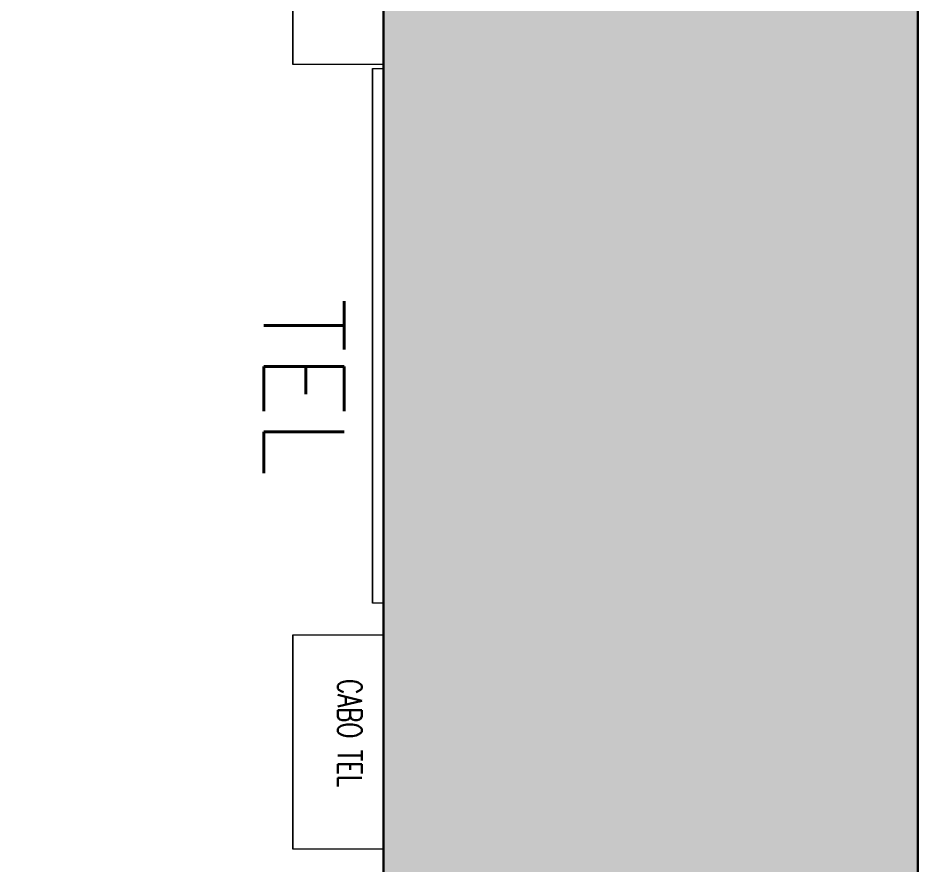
# Model space of a CAD drawing. Extents: x -14.2 to 52.3, y 3.7 to 90.9.
# Drawn here: x 12.505 to 13.347, y 17.976 to 18.769 of the extents above; entities that cross this region are included whole.
import ezdxf

# ---------------------------------------------------------------- set-up
doc = ezdxf.new("R2010")
doc.units = 0
for name, color, linetype, lineweight in [('limpo_PINI-PSG-PE-0102-LAZ-R00$0$0-1', 7, 'Continuous', 5), ('limpo_PINI-PSG-PE-0102-LAZ-R00$0$A-DETL', 1, 'Continuous', 5), ('limpo_PINI-PSG-PE-0102-LAZ-R00$0$A-DETL-GENF', 1, 'Continuous', 5), ('limpo_PINI-PSG-PE-0102-LAZ-R00$0$PNIN-HID-PL-0009-LAZ-R00_dwg', 8, 'Continuous', 5)]:
    doc.layers.add(name, color=color, linetype=linetype, lineweight=lineweight)
doc.layers.add('limpo_PINI-PSG-PE-0102-LAZ-R00$0$0-8', color=7, linetype='Continuous', lineweight=5, true_color=0x999999)
doc.layers.add('limpo_PINI-PSG-PE-0102-LAZ-R00$0$XR_ARQT', color=7, linetype='Continuous')
doc.layers.add('XR_ARQT', color=7, linetype='Continuous')
doc.styles.add('limpo_PINI-PSG-PE-0102-LAZ-R00$0$RomanS_10', font='romans__.ttf', dxfattribs={"width": 0.7, "height": 0.0225})
doc.styles.add('limpo_PINI-PSG-PE-0102-LAZ-R00$0$RomanS_9', font='romans__.ttf', dxfattribs={"height": 0.075})

# ---------------------------------------------------------------- blocks, each defined once
blk = doc.blocks.new('limpo_PINI-PSG-PE-0102-LAZ-R00$0$LAZ GERAL - PNE_dwg-25011385-009 - PRE - PAV_ LAZER - GERAL')
at = {"layer": 'limpo_PINI-PSG-PE-0102-LAZ-R00$0$0-8', "flags": 128}
for points in [[(-8.77999, -5.90492), (-8.86494, -5.90492), (-8.86494, -6.10492), (-8.77999, -6.10492)], [(-8.77999, -6.60904), (-8.78994, -6.60904), (-8.78994, -6.10904), (-8.77999, -6.10904)], [(-8.77999, -6.63903), (-8.86494, -6.63903), (-8.86494, -6.83903), (-8.78, -6.83903)]]:
    blk.add_lwpolyline(points, dxfattribs=at)
at = {"layer": 'limpo_PINI-PSG-PE-0102-LAZ-R00$0$0-1', "attachment_point": 1, "rotation": 270, "line_spacing_factor": 0.983083}
for s, insert, char_height, width, style in [('TEL', (-8.81684, -6.32363), 0.075, 0.2239944, 'limpo_PINI-PSG-PE-0102-LAZ-R00$0$RomanS_9'), ('CABO TEL', (-8.80035, -6.68015), 0.0225, 0.1459167, 'limpo_PINI-PSG-PE-0102-LAZ-R00$0$RomanS_10')]:
    blk.add_mtext(s, dxfattribs=dict(at, insert=insert, char_height=char_height, width=width, style=style))
blk = doc.blocks.new('limpo_PINI-PSG-PE-0102-LAZ-R00$0$PNIN-HID-PL-0009-LAZ-R00_dwg-3604853-5PPE_008_LAZER__P_A_0_09_')
at = {"color": 9, "lineweight": 5, "flags": 128}
for points in [[(22479.55, 13151.15), (22394.6, 13151.15), (22394.6, 12951.15), (22479.55, 12951.15)], [(22479.55, 12447.03), (22469.6, 12447.03), (22469.6, 12947.03), (22479.55, 12947.03)], [(22479.55, 12417.04), (22394.6, 12417.04), (22394.6, 12217.04), (22479.55, 12217.04)]]:
    blk.add_lwpolyline(points, dxfattribs=at)
blk = doc.blocks.new('limpo_PINI-PSG-PE-0102-LAZ-R00$0$A$C745163c0')
at = {"layer": 'limpo_PINI-PSG-PE-0102-LAZ-R00$0$A-DETL-GENF'}
blk.add_hatch(color=252, dxfattribs=at).paths.add_polyline_path([(-1214.79, -4240.4), (-735, -4240.4), (-735, -1740.4), (-1235, -1740.4), (-1235, -3990.4), (-4500, -3990.4), (-4500, -1240.4), (-5000, -1240.4), (-5000, -3990.4), (-7375.94, -3990.4), (-7543.99, -3977.28), (-7694.43, -3929.95), (-7830.04, -3850.93), (-7943.57, -3743.26), (-8030.34, -3617.52), (-8089.49, -3469.46), (-8114.53, -3320.4), (-8875.57, 3522.44), (-8899.92, 3763.3), (-8904.08, 3840.96), (-8900.89, 3918.66), (-8864.78, 4126.97), (-8758.37, 4309.66), (-8594.99, 4443.84), (-8223.71, 4625.32), (-7834.73, 4764.89), (-7573, 4836.94), (-7300, 4908.38), (-6554.43, 5083.1), (-6069.83, 5185.35), (-3680, 5695.85), (-3680, 4815), (-5930, 4815), (-5930, 2215), (-3480, 2215), (-3480, 2515), (-5680, 2515), (-5680, 4515), (-3480, 4515), (-3480, 5994.22), (-6362.3, 5379.1), (-6612.93, 5326.16), (-7360.18, 5151.05), (-7643.43, 5076.93), (-7910.04, 4999.66), (-8035.63, 4959.8), (-8155.83, 4918.91), (-8270.06, 4877), (-8378.05, 4833.93), (-8429.06, 4812.16), (-8561.24, 4746.24), (-8692.23, 4677.98), (-8956.09, 4462.14), (-9117.28, 4161.76), (-9151.27, 3822.57), (-9122.61, 3481.55), (-8362.53, -3350.9), (-8324.78, -3555.68), (-8246, -3744.15), (-8128.71, -3913.17), (-7977.76, -4052.38), (-7796.28, -4158.24), (-7597.49, -4221.55), (-7388.98, -4240.4), (-2219.61, -4240.4)])
at = {"layer": 'limpo_PINI-PSG-PE-0102-LAZ-R00$0$A-DETL', "color": 1, "lineweight": 30}
for p, q in [((-1235, -1740.4), (-1235, -3990.4)), ((-735, -4240.4), (-735, -1740.4))]:
    blk.add_line(p, q, dxfattribs=at)
at = {"layer": 'limpo_PINI-PSG-PE-0102-LAZ-R00$0$PNIN-HID-PL-0009-LAZ-R00_dwg', "color": 9}
blk.add_blockref('limpo_PINI-PSG-PE-0102-LAZ-R00$0$PNIN-HID-PL-0009-LAZ-R00_dwg-3604853-5PPE_008_LAZER__P_A_0_09_', (-23714.89, -15834.72), dxfattribs=at)
blk = doc.blocks.new('limpo_PINI-PSG-PE-0102-LAZ-R00')
at = {"layer": 'limpo_PINI-PSG-PE-0102-LAZ-R00$0$XR_ARQT', "xscale": 0.001000000000038553, "yscale": 0.001000000000038553, "zscale": 0.001000000000038553}
blk.add_blockref('limpo_PINI-PSG-PE-0102-LAZ-R00$0$A$C745163c0', (14.12396, 21.59203), dxfattribs=at)
at = {"layer": 'limpo_PINI-PSG-PE-0102-LAZ-R00$0$XR_ARQT'}
blk.add_blockref('limpo_PINI-PSG-PE-0102-LAZ-R00$0$LAZ GERAL - PNE_dwg-25011385-009 - PRE - PAV_ LAZER - GERAL', (21.66891, 24.81343), dxfattribs=at)

msp = doc.modelspace()

# ---------------------------------------------------------------- block references
at = {"layer": 'XR_ARQT'}
msp.add_blockref('limpo_PINI-PSG-PE-0102-LAZ-R00', (-0.04177, 0.01702), dxfattribs=at)

doc.saveas('drawing.dxf')
